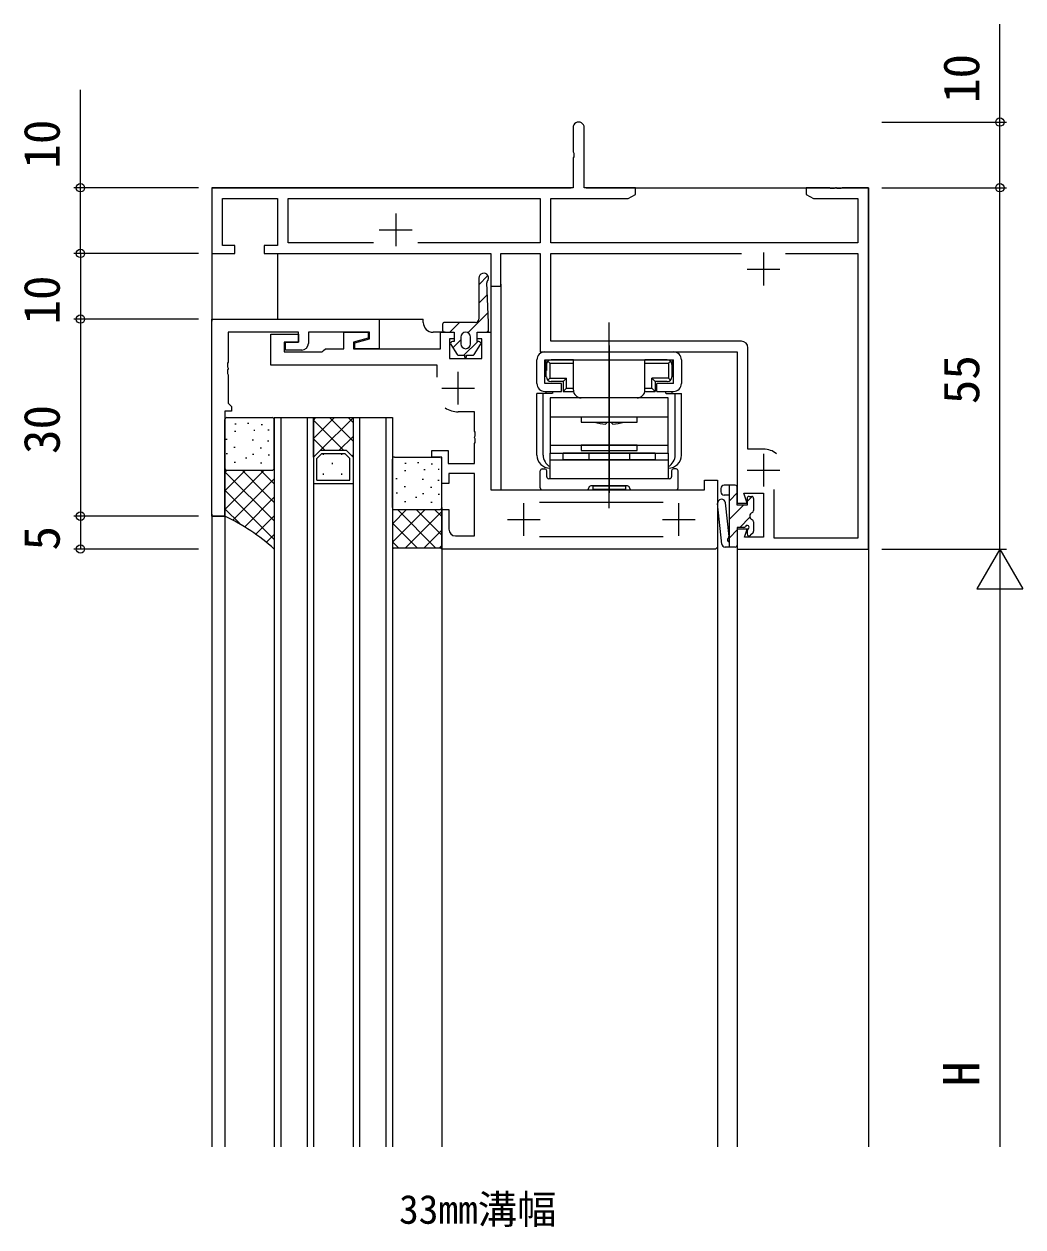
# Model space of a CAD drawing. Units: millimetres, scale not verified. Extents: x -793 to 793, y -564 to 564.
# Drawn here: x -404.4 to -252.3, y -149.6 to 33.5 of the extents above; entities that cross this region are included whole.
import ezdxf
from ezdxf.enums import TextEntityAlignment as Align

# ---------------------------------------------------------------- set-up
doc = ezdxf.new("R2010")
doc.units = ezdxf.units.MM
doc.header["$LTSCALE"] = 2
doc.layers.add('0-1_USER1', color=92, linetype='Continuous')
doc.layers.add('0-2_YKK_11', color=134, linetype='Continuous')
for name, color, linetype, lineweight in [('0-3_YKK_12', 40, 'Continuous', 18), ('0-4_YKK_13', 120, 'Continuous', 18), ('0-6_YKK_D', 200, 'Continuous', 18)]:
    doc.layers.add(name, color=color, linetype=linetype, lineweight=lineweight)
doc.styles.add('ＭＳ ゴシック', font='')
doc.styles.get('ＭＳ ゴシック').set_extended_font_data('MS Gothic')

msp = doc.modelspace()

# ---------------------------------------------------------------- linework, layer by layer
at = {"layer": '0-2_YKK_11'}
for p, q in [((-347.8, 4.7), (-347.8, -0.3)), ((-350.3, 2.2), (-345.3, 2.2)), ((-291.8, -1.27), (-291.8, -6.27)), ((-294.3, -3.77), (-289.3, -3.77)), ((-338.299, -24.4), (-338.299, -19.4)), ((-340.799, -21.9), (-335.799, -21.9)), ((-291.8, -31.9), (-291.8, -36.9)), ((-294.3, -34.4), (-289.3, -34.4)), ((-328.299, -44.4), (-328.299, -39.4)), ((-307.099, -39.33), (-325.899, -39.33)), ((-304.699, -44.4), (-304.699, -39.4)), ((-330.799, -41.9), (-325.799, -41.9)), ((-307.199, -41.9), (-302.199, -41.9)), ((-325.899, -44.47), (-307.099, -44.47))]:
    msp.add_line(p, q, dxfattribs=at)
for points in [[(-284.209, 6.97), (-277.43, 6.97), (-277.43, 0.23), (-324.17, 0.23), (-324.17, 6.97), (-312.391, 6.97), (-311.3, 7.6), (-311.3, 8.6), (-319.1, 8.6), (-319.1, 17.75)], [(-320.8, 17.75), (-320.8, 14.062), (-320.68, 13.878), (-320.68, 13.328), (-320.8, 13.145), (-320.8, 8.6)], [(-320.8, 8.6), (-375.8, 8.6), (-375.8, -1.4), (-372.3, -1.4), (-372.3, -0.2), (-374.17, -0.2), (-374.17, 6.97), (-365.8, 6.97), (-365.8, -0.2), (-367.8, -0.2), (-367.8, -1.4), (-333.3, -1.4), (-333.3, -6.4), (-331.8, -6.4), (-331.8, -1.4), (-325.8, -1.4), (-325.8, -16.4), (-295.8, -16.4), (-295.8, -39.4), (-294.3, -39.4), (-294.787, -37.9), (-291.8, -37.9), (-291.8, -44.6), (-294.69, -44.6), (-294.3, -43.4), (-295.8, -43.4), (-295.8, -46.4), (-275.8, -46.4), (-275.8, 8.6), (-279.842, 8.6), (-280.025, 8.48), (-280.575, 8.48), (-280.758, 8.6), (-280.842, 8.6), (-281.025, 8.48), (-281.575, 8.48), (-281.758, 8.6), (-285.3, 8.6), (-285.3, 7.6), (-284.209, 6.97)], [(-351.195, 0.23), (-364.17, 0.23), (-364.17, 6.97), (-325.8, 6.97), (-325.8, 0.23), (-344.405, 0.23)], [(-295.17, -14.77), (-324.17, -14.77), (-324.17, -1.4), (-295.163, -1.4)], [(-288.437, -1.4), (-277.43, -1.4), (-277.43, -44.77), (-290.17, -44.77), (-290.17, -37.319)], [(-375.799, -41.4), (-375.799, -11.4), (-350.299, -11.4), (-350.299, -15.9), (-353.999, -15.9), (-353.999, -15), (-351.799, -14.41), (-351.799, -13.4), (-361.099, -13.4), (-361.099, -15.1)], [(-362.099, -16.1), (-364.599, -16.1), (-364.599, -14.9), (-362.599, -14.9), (-362.599, -13.4), (-373.299, -13.4), (-373.299, -17.941), (-373.419, -18.125), (-373.419, -18.675), (-373.299, -18.858), (-373.299, -18.941), (-373.419, -19.125), (-373.419, -19.675), (-373.299, -19.858), (-373.299, -24.2), (-373.099, -24.4), (-372.799, -24.7), (-372.799, -25.4), (-373.799, -25.4), (-373.799, -41.4), (-375.799, -41.4)], [(-341.499, -20.25), (-341.499, -18.4), (-366.799, -18.4), (-366.799, -13.7), (-362.599, -13.7), (-362.599, -14.9), (-364.799, -14.9), (-364.799, -16.4), (-358.999, -16.4), (-358.799, -16.2), (-358.499, -15.9), (-355.699, -15.9), (-355.699, -13.4), (-351.999, -13.4), (-351.999, -14.3), (-354.199, -14.889), (-354.199, -15.9), (-340.999, -15.9), (-340.999, -13.4), (-338.899, -13.4), (-338.899, -14.4), (-339.599, -14.4), (-339.599, -17.4), (-334.699, -17.4), (-334.699, -14.4), (-335.399, -14.4), (-335.399, -13.4), (-333.299, -13.4), (-333.299, -37.4), (-300.799, -37.4), (-300.799, -35.9), (-298.799, -35.9), (-298.799, -46.1), (-299.099, -46.4)], [(-291.8, -31.2), (-294.17, -31.2), (-294.17, -15.77)], [(-338.699, -44.4), (-335.799, -44.4), (-335.799, -34.9), (-339.699, -34.9), (-339.699, -36.4), (-340.799, -36.4), (-340.799, -32.4), (-342.299, -32.4), (-342.299, -31.4), (-339.799, -31.4), (-339.799, -33.4), (-335.799, -33.4), (-335.799, -30.358), (-335.679, -30.175), (-335.679, -29.625), (-335.799, -29.441), (-335.799, -29.358), (-335.679, -29.175), (-335.679, -28.625), (-335.799, -28.441), (-335.799, -25.5), (-338.299, -25.5)], [(-299.099, -46.4), (-340.799, -46.4), (-340.799, -40.4), (-339.699, -40.4), (-339.699, -43.4)]]:
    msp.add_lwpolyline(points, dxfattribs=at)
for centre, radius, start, end in [((-319.95, 17.75), 0.85, 359.99999, 180.00001), ((-362.099, -15.1), 1, 270.00001, 359.99999), ((-295.17, -15.77), 1, 0.00001, 89.99999), ((-338.299, -21.9), 3.6, 236.94426, 269.99997), ((-291.8, -34.4), 3.2, 51.63348, 89.99999), ((-338.699, -43.4), 1, 180.00001, 269.99999)]:
    msp.add_arc(centre, radius, start, end, dxfattribs=at)
at = {"layer": '0-3_YKK_12'}
for p, q in [((-375.799, 8.6), (-321.099, 8.6)), ((-375.799, 8.6), (-375.799, -11.7)), ((-318.799, 8.6), (-275.799, 8.6)), ((-275.799, 8.6), (-275.799, -137.4)), ((-365.799, -1.4), (-365.799, -11.399)), ((-333.3, -6.1), (-333.299, -13.7)), ((-331.8, -6.1), (-331.799, -37.4)), ((-375.799, -11.4), (-343.599, -11.4)), ((-343.599, -11.9), (-343.599, -11.4)), ((-340.249, -13.4), (-342.099, -13.4)), ((-366.299, -26.4), (-360.299, -26.4)), ((-366.299, -26.4), (-366.299, -137.4)), ((-365.299, -26.4), (-365.299, -137.4)), ((-361.299, -26.4), (-361.299, -137.4)), ((-360.299, -26.4), (-354.299, -26.4)), ((-360.299, -32.4), (-360.299, -26.4)), ((-360.299, -26.4), (-360.299, -137.4)), ((-360.299, -26.762), (-359.938, -26.4)), ((-360.299, -29.59), (-357.109, -26.4)), ((-360.299, -26.798), (-355.698, -31.4)), ((-359.281, -31.4), (-354.299, -26.418)), ((-357.87, -26.4), (-354.299, -29.97)), ((-355.041, -26.4), (-354.299, -27.142)), ((-354.299, -26.4), (-354.299, -32.4)), ((-354.299, -26.4), (-348.299, -26.4)), ((-354.299, -26.4), (-354.299, -137.4)), ((-353.299, -26.4), (-353.299, -137.4)), ((-349.299, -26.4), (-349.299, -137.4)), ((-348.299, -26.4), (-348.299, -137.4)), ((-356.452, -31.4), (-354.299, -29.247)), ((-360.299, -29.627), (-358.527, -31.4)), ((-359.299, -31.4), (-360.299, -32.4)), ((-359.799, -32.607), (-359.092, -31.9)), ((-359.799, -35.9), (-359.799, -32.607)), ((-355.299, -31.4), (-359.299, -31.4)), ((-355.507, -31.9), (-359.092, -31.9)), ((-358.867, -31.9), (-358.867, -32.08)), ((-356.037, -31.9), (-356.037, -32.08)), ((-354.799, -32.607), (-355.507, -31.9)), ((-354.299, -32.4), (-355.299, -31.4)), ((-354.799, -35.9), (-354.799, -32.607)), ((-354.462, -32.237), (-354.299, -32.075)), ((-357.452, -33.295), (-357.452, -33.495)), ((-360.299, -36.4), (-354.299, -36.4)), ((-359.799, -35.9), (-354.799, -35.9)), ((-358.867, -34.91), (-358.867, -35.11)), ((-356.037, -34.91), (-356.037, -35.11)), ((-375.799, -41.1), (-375.799, -137.4)), ((-375.799, -41.4), (-373.799, -41.4)), ((-373.799, -41.1), (-373.799, -137.4)), ((-340.799, -46.1), (-340.799, -137.4)), ((-298.799, -46.1), (-298.799, -137.4)), ((-295.799, -46.1), (-295.799, -137.4))]:
    msp.add_line(p, q, dxfattribs=at)
msp.add_arc((-342.099, -11.9), 1.5, 180, 270, dxfattribs=at)
at = {"layer": '0-4_YKK_13'}
for p, q in [((-335.149, -6.161), (-333.755, -4.766)), ((-335.149, -5.15), (-335.149, -11.4)), ((-333.65, -11.892), (-333.942, -5.892)), ((-335.149, -8.989), (-333.855, -7.694)), ((-336.812, -13.48), (-333.723, -10.391)), ((-340.649, -12.2), (-340.649, -13.1)), ((-335.649, -11.9), (-340.349, -11.9)), ((-339.56, -13.4), (-338.06, -11.9)), ((-333.649, -13.1), (-333.649, -11.907)), ((-315.299, -28.899), (-315.299, -11.899)), ((-339.086, -15.754), (-337.899, -14.567)), ((-337.899, -14.15), (-337.899, -15.15)), ((-336.399, -15.15), (-336.399, -14.15)), ((-333.899, -13.395), (-333.654, -13.15)), ((-315.299, -37.274), (-315.299, -14.23)), ((-339.402, -15.262), (-338.438, -16.762)), ((-337.403, -16.9), (-335.303, -14.8)), ((-325.099, -16.399), (-305.499, -16.399)), ((-315.299, -15.397), (-315.299, -26.618)), ((-326.299, -21.199), (-326.299, -17.599)), ((-325.099, -17.599), (-305.499, -17.599)), ((-325.099, -21.199), (-325.099, -17.599)), ((-324.949, -17.599), (-324.949, -19.599)), ((-324.949, -17.599), (-322.999, -17.599)), ((-324.849, -18.299), (-324.849, -19.199)), ((-324.349, -18.099), (-324.644, -17.804)), ((-324.349, -18.099), (-324.349, -20.399)), ((-324.349, -18.099), (-320.749, -18.099)), ((-320.749, -17.599), (-324.149, -17.599)), ((-322.999, -17.599), (-307.599, -17.599)), ((-320.749, -22.199), (-320.749, -17.599)), ((-309.849, -22.199), (-309.849, -17.599)), ((-306.449, -17.599), (-309.849, -17.599)), ((-309.849, -18.099), (-306.249, -18.099)), ((-307.599, -17.599), (-305.649, -17.599)), ((-306.249, -18.099), (-305.954, -17.804)), ((-306.249, -18.099), (-306.249, -20.399)), ((-305.749, -18.299), (-305.749, -19.199)), ((-305.649, -19.599), (-305.649, -17.599)), ((-305.499, -21.199), (-305.499, -17.599)), ((-304.299, -17.599), (-304.299, -21.199)), ((-315.299, -19.335), (-315.299, -27.644)), ((-305.699, -19.199), (-305.749, -19.199)), ((-305.699, -20.199), (-305.699, -19.199)), ((-322.549, -21.199), (-325.099, -21.199)), ((-324.899, -20.199), (-324.849, -20.199)), ((-324.349, -20.399), (-324.644, -20.694)), ((-324.349, -20.399), (-321.799, -20.399)), ((-322.299, -20.899), (-324.149, -20.899)), ((-322.299, -20.899), (-321.799, -20.399)), ((-322.299, -20.899), (-322.299, -22.399)), ((-322.299, -22.399), (-321.799, -21.899)), ((-321.799, -21.899), (-321.799, -20.399)), ((-321.799, -21.899), (-320.749, -21.899)), ((-315.299, -21.635), (-315.299, -31.188)), ((-309.849, -21.899), (-308.799, -21.899)), ((-308.299, -20.899), (-308.799, -20.399)), ((-308.799, -21.899), (-308.799, -20.399)), ((-306.249, -20.399), (-308.799, -20.399)), ((-308.799, -21.899), (-308.299, -22.399)), ((-306.449, -20.899), (-308.299, -20.899)), ((-308.299, -20.899), (-308.299, -22.399)), ((-308.049, -22.399), (-308.049, -21.199)), ((-305.499, -21.199), (-308.049, -21.199)), ((-306.249, -20.399), (-305.954, -20.694)), ((-305.699, -20.199), (-305.749, -20.199)), ((-323.969, -22.699), (-326.299, -22.699)), ((-326.299, -32.099), (-326.299, -22.699)), ((-325.349, -32.099), (-325.349, -22.699)), ((-324.869, -22.699), (-324.869, -22.399)), ((-323.919, -22.399), (-323.919, -22.699)), ((-322.299, -22.399), (-320.749, -22.399)), ((-311.049, -23.399), (-319.549, -23.399)), ((-315.299, -32.137), (-315.299, -23.563)), ((-309.849, -22.399), (-308.299, -22.399)), ((-308.049, -22.399), (-305.499, -22.399)), ((-306.679, -22.699), (-306.679, -22.399)), ((-306.629, -22.699), (-304.299, -22.699)), ((-305.729, -22.699), (-305.729, -22.399)), ((-305.249, -32.099), (-305.249, -22.699)), ((-304.299, -32.099), (-304.299, -22.699)), ((-373.799, -34.1), (-373.799, -26.7)), ((-373.499, -26.4), (-366.599, -26.4)), ((-372.306, -27.326), (-372.106, -27.326)), ((-370.365, -27.219), (-370.165, -27.219)), ((-368.299, -27.423), (-368.099, -27.423)), ((-366.299, -34.1), (-366.299, -26.7)), ((-324.299, -26.299), (-306.299, -26.299)), ((-315.849, -27.399), (-315.549, -27.099)), ((-315.549, -27.099), (-315.049, -27.099)), ((-315.299, -26.799), (-315.299, -37.799)), ((-314.749, -27.399), (-315.049, -27.099)), ((-372.347, -28.447), (-372.147, -28.447)), ((-369.423, -28.316), (-369.223, -28.316)), ((-367.257, -28.244), (-367.057, -28.244)), ((-315.299, -38.864), (-315.299, -28.382)), ((-373.67, -29.675), (-373.47, -29.675)), ((-372.419, -30.878), (-372.219, -30.878)), ((-369.664, -29.771), (-369.464, -29.771)), ((-368.413, -30.974), (-368.213, -30.974)), ((-367.306, -29.939), (-367.106, -29.939)), ((-324.299, -30.599), (-306.299, -30.599)), ((-311.049, -31.399), (-311.049, -30.599)), ((-373.622, -31.864), (-373.422, -31.864)), ((-370.668, -32.513), (-370.468, -32.513)), ((-369.616, -31.961), (-369.416, -31.961)), ((-367.209, -32.057), (-367.009, -32.057)), ((-348.299, -40.1), (-348.299, -32.7)), ((-347.999, -32.4), (-341.099, -32.4)), ((-340.799, -40.1), (-340.799, -32.7)), ((-324.299, -32.799), (-306.299, -32.799)), ((-308.299, -31.799), (-322.299, -31.799)), ((-319.549, -31.399), (-311.049, -31.399)), ((-318.399, -31.799), (-318.399, -32.799)), ((-315.299, -40.193), (-315.299, -32.905)), ((-312.199, -31.799), (-312.199, -32.799)), ((-308.299, -31.799), (-308.299, -32.799)), ((-373.799, -41.4), (-373.799, -34.1)), ((-370.655, -34.4), (-373.798, -37.543)), ((-373.513, -34.429), (-373.798, -34.715)), ((-367.826, -34.4), (-373.796, -40.369)), ((-373.796, -34.631), (-366.298, -42.128)), ((-373.499, -34.4), (-366.599, -34.4)), ((-372.371, -33.164), (-372.171, -33.164)), ((-371.198, -34.4), (-369.512, -36.085)), ((-368.37, -34.4), (-366.298, -36.471)), ((-368.364, -33.26), (-368.164, -33.26)), ((-366.298, -34.1), (-366.298, -46.4)), ((-346.446, -34.447), (-346.246, -34.447)), ((-346.405, -33.326), (-346.205, -33.326)), ((-344.464, -33.219), (-344.264, -33.219)), ((-343.522, -34.316), (-343.322, -34.316)), ((-342.398, -33.423), (-342.198, -33.423)), ((-341.357, -34.244), (-341.157, -34.244)), ((-325.799, -37.099), (-325.799, -34.499)), ((-325.499, -34.199), (-325.099, -34.199)), ((-324.799, -35.399), (-324.799, -34.499)), ((-315.299, -33.194), (-315.299, -37.852)), ((-305.799, -34.499), (-305.799, -35.399)), ((-305.099, -34.199), (-305.499, -34.199)), ((-304.799, -37.099), (-304.799, -34.499)), ((-366.298, -35.7), (-372.583, -41.984)), ((-369.548, -36.049), (-366.298, -39.299)), ((-347.769, -35.675), (-347.569, -35.675)), ((-343.763, -35.771), (-343.563, -35.771)), ((-341.405, -35.939), (-341.205, -35.939)), ((-306.099, -35.699), (-324.499, -35.699)), ((-373.798, -37.456), (-366.298, -44.956)), ((-347.721, -37.864), (-347.521, -37.864)), ((-346.518, -36.878), (-346.318, -36.878)), ((-343.715, -37.961), (-343.515, -37.961)), ((-342.512, -36.974), (-342.312, -36.974)), ((-341.308, -38.057), (-341.108, -38.057)), ((-325.499, -37.399), (-318.699, -37.399)), ((-312.499, -36.799), (-318.099, -36.799)), ((-317.799, -36.799), (-312.799, -36.799)), ((-317.799, -36.799), (-317.799, -37.299)), ((-317.799, -37.299), (-312.799, -37.299)), ((-312.799, -36.799), (-312.799, -37.299)), ((-311.899, -37.399), (-305.099, -37.399)), ((-298.299, -37.2), (-298.299, -37.7)), ((-296.099, -36.7), (-297.799, -36.7)), ((-296.999, -38.2), (-297.799, -38.2)), ((-296.999, -46.1), (-296.999, -36.7)), ((-295.799, -37.839), (-296.999, -39.039)), ((-295.799, -39.7), (-295.799, -37)), ((-293.538, -38.406), (-294.299, -39.167)), ((-293.999, -38.4), (-293.599, -38.4)), ((-373.798, -40.285), (-371.497, -42.586)), ((-366.298, -38.529), (-370.791, -43.021)), ((-348.299, -40.1), (-348.299, -46.4)), ((-346.47, -39.164), (-346.27, -39.164)), ((-344.767, -38.513), (-344.567, -38.513)), ((-342.463, -39.26), (-342.263, -39.26)), ((-340.799, -40.1), (-340.799, -46.4)), ((-298.138, -45.652), (-298.786, -39.489)), ((-297.053, -44.496), (-297.592, -39.364)), ((-294.832, -39.7), (-296.999, -41.867)), ((-294.299, -39.7), (-295.799, -39.7)), ((-294.299, -38.7), (-294.299, -39.7)), ((-293.299, -38.7), (-293.299, -40.551)), ((-366.298, -41.357), (-369.136, -44.194)), ((-343.327, -40.4), (-348.299, -45.372)), ((-346.155, -40.4), (-348.299, -42.544)), ((-347.999, -40.4), (-341.099, -40.4)), ((-347.527, -40.4), (-341.727, -46.2)), ((-340.799, -40.7), (-346.298, -46.2)), ((-344.698, -40.4), (-340.799, -44.299)), ((-341.87, -40.4), (-340.799, -41.471)), ((-293.875, -41.571), (-295.404, -43.1)), ((-348.299, -42.456), (-344.555, -46.2)), ((-340.799, -43.529), (-343.47, -46.2)), ((-295.799, -43.496), (-296.999, -44.696)), ((-295.799, -43.1), (-295.799, -45.8)), ((-294.819, -43.1), (-295.799, -43.1)), ((-294.299, -43.619), (-294.299, -44.1)), ((-293.387, -43.912), (-293.787, -44.312)), ((-293.299, -42.248), (-293.299, -43.7)), ((-366.298, -44.185), (-367.496, -45.383)), ((-348.299, -45.284), (-347.384, -46.2)), ((-340.799, -45.857), (-341.142, -46.2)), ((-340.799, -46.4), (-340.998, -46.2)), ((-296.099, -46.1), (-297.641, -46.1))]:
    msp.add_line(p, q, dxfattribs=at)
for points in [[(-340.349, -13.4), (-338.899, -13.4), (-338.899, -14.8), (-339.149, -14.8)], [(-335.149, -14.8), (-335.399, -14.8), (-335.399, -13.4), (-333.949, -13.4)], [(-335.861, -16.762), (-334.897, -15.262), (-334.902, -15.269)], [(-338.186, -16.9), (-337.299, -16.9), (-337.299, -17.2), (-336.999, -17.2), (-336.999, -16.9), (-336.113, -16.9)], [(-324.899, -20.199), (-324.899, -19.199), (-324.849, -19.199)], [(-325.099, -22.399), (-322.549, -22.399), (-322.549, -21.199)], [(-319.549, -26.299), (-319.549, -27.099), (-311.049, -27.099), (-311.049, -26.299)], [(-311.049, -30.599), (-319.549, -30.599), (-319.549, -31.399)], [(-306.299, -31.799), (-306.299, -35.699), (-324.299, -35.699), (-324.299, -31.799)], [(-308.299, -32.799), (-322.299, -32.799), (-322.299, -31.799)], [(-348.3, -46.4), (-348.1, -46.2), (-340.998, -46.2)]]:
    msp.add_lwpolyline(points, dxfattribs=at)
msp.add_lwpolyline([(-324.299, -31.799), (-306.299, -31.799), (-306.299, -23.399), (-324.299, -23.399)], close=True, dxfattribs=at)
for centre, radius, start, end in [((-334.399, -5.15), 0.75, 316.10191, 180), ((-333.643, -5.878), 0.3, 136.10191, 182.7927), ((-340.349, -12.2), 0.3, 90, 180), ((-335.649, -11.4), 0.5, 270, 0), ((-333.949, -11.907), 0.3, 0, 2.7927), ((-340.349, -13.1), 0.3, 180, 270), ((-337.149, -14.15), 0.75, 0, 180), ((-333.949, -13.1), 0.3, 270, 360), ((-339.149, -15.1), 0.3, 90, 212.72284), ((-337.149, -15.15), 0.75, 180, 0), ((-335.149, -15.1), 0.3, 325.61091, 90), ((-325.099, -17.599), 1.2, 90, 180), ((-305.499, -17.599), 1.2, 0, 90), ((-338.186, -16.6), 0.3, 212.72284, 270), ((-336.113, -16.6), 0.3, 270, 327.27716), ((-324.149, -18.299), 0.7, 90, 180), ((-306.449, -18.299), 0.7, 0, 90), ((-325.099, -21.199), 1.2, 180, 270), ((-324.149, -20.199), 0.7, 180, 270), ((-306.449, -20.199), 0.7, 270, 0), ((-305.499, -21.199), 1.2, 270, 0), ((-319.549, -22.199), 1.2, 180, 270), ((-311.049, -22.199), 1.2, 270, 0), ((-373.499, -26.7), 0.3, 90, 180), ((-366.599, -26.7), 0.3, 0, 90), ((-315.299, -19.597), 7.823, 253.55533, 265.96393), ((-315.299, -19.597), 7.823, 274.03607, 286.44467), ((-347.999, -32.7), 0.3, 90, 180), ((-341.099, -32.7), 0.3, 0, 90), ((-324.299, -32.099), 2, 180, 270), ((-323.349, -32.099), 2, 180, 241.64065), ((-306.299, -32.099), 2, 270, 0), ((-307.249, -32.099), 2, 298.35935, 0), ((-373.499, -34.1), 0.3, 180, 270), ((-366.599, -34.1), 0.3, 270, 0), ((-325.499, -34.499), 0.3, 90, 180), ((-325.099, -34.499), 0.3, 0, 90), ((-305.499, -34.499), 0.3, 90, 180), ((-305.099, -34.499), 0.3, 0, 90), ((-324.499, -35.399), 0.3, 180, 270), ((-306.099, -35.399), 0.3, 270, 0), ((-325.499, -37.099), 0.3, 180, 270), ((-318.699, -37.099), 0.3, 270, 0), ((-318.099, -37.099), 0.3, 90, 180), ((-312.499, -37.099), 0.3, 360, 90), ((-311.899, -37.099), 0.3, 180, 270), ((-305.099, -37.099), 0.3, 270, 0), ((-297.799, -37.2), 0.5, 90, 180), ((-297.799, -37.7), 0.5, 180, 270), ((-296.099, -37), 0.3, 0, 90), ((-293.999, -38.7), 0.3, 90, 180), ((-293.599, -38.7), 0.3, 0, 90), ((-347.999, -40.1), 0.3, 180, 270), ((-341.099, -40.1), 0.3, 270, 0), ((-298.189, -39.427), 0.6, 5.99701, 185.99701), ((-387.807, -70.54), 32.332, 48.29954, 64.32677), ((-293.299, -41.4), 0.6, 109.47122, 250.52878), ((-293.599, -40.551), 0.3, 289.47122, 0), ((-293.599, -42.248), 0.3, 0, 70.52878), ((-294.819, -42.8), 0.3, 270, 330), ((-294.299, -43.1), 0.3, 300, 150), ((-293.999, -43.619), 0.3, 120, 180), ((-293.599, -43.7), 0.3, 315, 0), ((-297.641, -45.6), 0.5, 185.99701, 270), ((-296.99, -45.006), 0.3, 127.01073, 268.28661), ((-297.352, -44.527), 0.3, 307.01073, 5.99701), ((-293.999, -44.1), 0.3, 180, 315), ((-296.099, -45.8), 0.3, 270, 0)]:
    msp.add_arc(centre, radius, start, end, dxfattribs=at)
at = {"layer": '0-6_YKK_D'}
for p, q in [((-273.799, 18.6), (-254.8, 18.6)), ((-377.799, 8.6), (-396.8, 8.6)), ((-273.799, 8.6), (-254.8, 8.6)), ((-273.799, 8.6), (-254.8, 8.6)), ((-255.8, -46.4), (-255.8, 8.6)), ((-377.799, -1.4), (-396.8, -1.4)), ((-377.799, -1.4), (-396.8, -1.4)), ((-395.8, -1.4), (-395.8, -11.4)), ((-377.799, -11.4), (-396.8, -11.4)), ((-377.799, -11.4), (-396.8, -11.4)), ((-395.8, -11.4), (-395.8, -41.4)), ((-377.799, -41.4), (-396.8, -41.4)), ((-377.799, -41.4), (-396.8, -41.4)), ((-395.8, -41.4), (-395.8, -46.4)), ((-377.799, -46.4), (-396.8, -46.4)), ((-273.799, -46.4), (-254.8, -46.4)), ((-273.799, -46.4), (-254.8, -46.4)), ((-255.8, -46.4), (-259.3, -52.462)), ((-255.8, -46.4), (-252.3, -52.462)), ((-255.8, -46.4), (-255.8, -58.524)), ((-259.3, -52.462), (-252.3, -52.462)), ((-255.8, -53.4), (-255.8, -137.4))]:
    msp.add_line(p, q, dxfattribs=at)
for points in [[(-255.8, 8.6), (-255.8, 18.6), (-255.8, 33.525)], [(-395.8, -1.4), (-395.8, 8.6), (-395.8, 23.525)]]:
    msp.add_lwpolyline(points, dxfattribs=at)
for centre in [(-255.8, 18.6), (-395.8, 8.6), (-255.8, 8.6), (-255.8, 8.6), (-395.8, -1.4), (-395.8, -1.4), (-395.8, -11.4), (-395.8, -11.4), (-395.8, -41.4), (-395.8, -41.4), (-395.8, -46.4)]:
    msp.add_circle(centre, 0.637, dxfattribs=at)

# ---------------------------------------------------------------- texts
at = {"layer": '0-1_USER1', "style": 'ＭＳ ゴシック'}
msp.add_text('33mm溝幅', height=4.399, dxfattribs=at).set_placement((-347.283, -150.451), align=Align.BOTTOM_LEFT)
at = {"layer": '0-6_YKK_D', "style": 'ＭＳ ゴシック'}
for s, p in [('10', (-257.3, 21.5)), ('10', (-397.3, 11.5)), ('10', (-397.3, -12.238)), ('55', (-257.3, -24.354)), ('30', (-397.3, -31.939)), ('5', (-397.3, -46.627)), ('H', (-257.3, -128.167))]:
    msp.add_text(s, height=5.499, rotation=90, dxfattribs=at).set_placement(p, align=Align.BOTTOM_LEFT)

doc.saveas('drawing.dxf')
